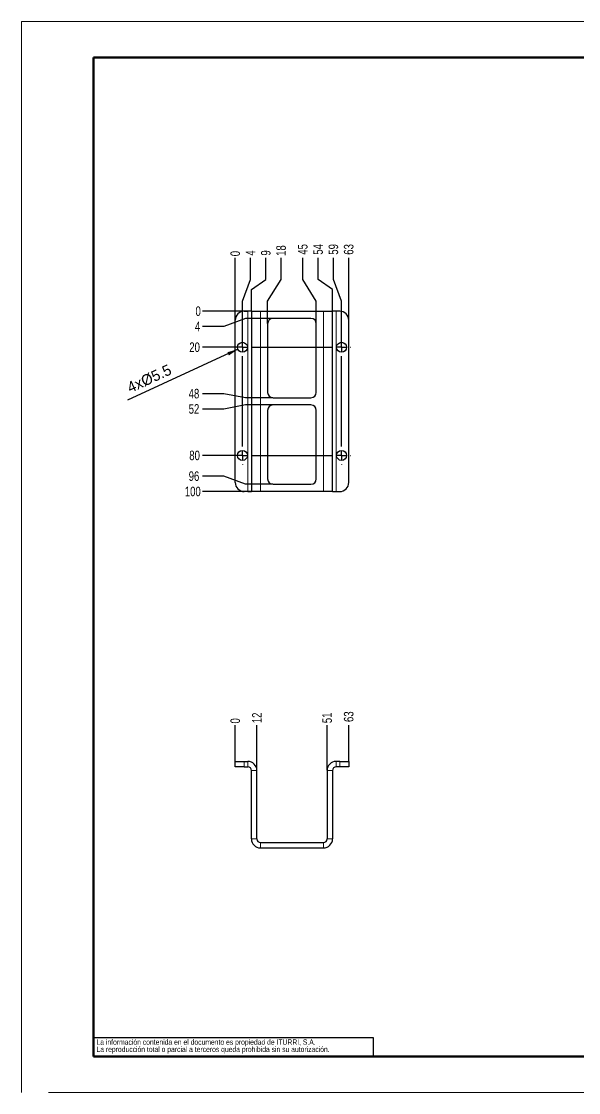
# Model space of a CAD drawing. Header units: millimetres. Extents: x 0 to 2826, y 0 to 1171.
# Drawn here: x 0 to 154.7, y 0 to 297 of the extents above; entities that cross this region are included whole.
import ezdxf

# ---------------------------------------------------------------- set-up
doc = ezdxf.new("R2010")
doc.units = ezdxf.units.MM
doc.header["$PDSIZE"] = -1
doc.layers.add('FORMATO', color=7, linetype='Continuous')
doc.layers.add('SLD-0', color=179, linetype='Continuous')
doc.styles.add('SLDTEXTSTYLE1', font='TXT', dxfattribs={"width": 0.75})
doc.dimstyles.new('SLDDIMSTYLE0', dxfattribs={"dimtxt": 2.645833, "dimasz": 3, "dimexe": 0, "dimexo": 0.0625, "dimgap": 0.661458, "dimtad": 0, "dimtih": 1, "dimtoh": 1, "dimdec": 0, "dimlfac": 2, "dimrnd": 1e-09, "dimdsep": 46, "dimtxsty": 'SLDTEXTSTYLE1', "dimblk1": 'NONE', "dimblk2": 'NONE', "dimsah": 1, "dimcen": 0.09, "dimadec": 0, "dimazin": 2, "dimtfac": 1, "dimtdec": 0, "dimtofl": 0, "dimtmove": 0, "dimatfit": 3, "dimldrblk": 'NONE', "dimfxl": 0, "dimfrac": 2, "dimtolj": 1, "dimtzin": 12, "dimarcsym": 0})
doc.dimstyles.new('SLDDIMSTYLE1', dxfattribs={"dimtxt": 2.645833, "dimasz": 3, "dimexe": 0, "dimexo": 0.0625, "dimgap": 0.661458, "dimtad": 0, "dimtih": 1, "dimtoh": 1, "dimdec": 1, "dimlfac": 2, "dimrnd": 1e-09, "dimzin": 12, "dimdsep": 46, "dimtxsty": 'SLDTEXTSTYLE1', "dimblk1": 'NONE', "dimblk2": 'NONE', "dimsah": 1, "dimcen": 0.09, "dimadec": 0, "dimazin": 3, "dimtfac": 1, "dimtdec": 1, "dimtofl": 0, "dimtmove": 0, "dimatfit": 3, "dimldrblk": 'NONE', "dimfxl": 0, "dimfrac": 2, "dimtolj": 1, "dimtzin": 12, "dimarcsym": 0})

# ---------------------------------------------------------------- blocks, each defined once
blk = doc.blocks.new('SW_NOTE_4')
at = {"layer": 'SLD-0', "color": 0, "char_height": 1.5, "attachment_point": 1, "style": 'SLDTEXTSTYLE1'}
for s, insert in [('La información contenida en el documento es propiedad de ITURRI, S.A.', (0, 1.93)), ('La reproducción total o parcial a terceros queda prohibida sin su autorización.', (0, -0.07))]:
    blk.add_mtext(s, dxfattribs=dict(at, insert=insert))
blk = doc.blocks.new('_D')
at = {"layer": 'Defpoints', "color": 0}
for p in [(59.35, 231.48), (59.35, 214.15), (59.35, 214.15)]:
    blk.add_point(p, dxfattribs=at)
at = {"layer": 'FORMATO', "color": 0, "lineweight": -2}
blk.add_line((59.35, 214.22), (59.35, 231.48), dxfattribs=at)
at = {"layer": 'FORMATO', "color": 0, "insert": (59.35, 232.63), "char_height": 2.646, "attachment_point": 5, "rotation": 90, "style": 'SLDTEXTSTYLE1'}
blk.add_mtext('\\A1;0', dxfattribs=at)
blk = doc.blocks.new('_NONE')
blk = doc.blocks.new('_D_1')
at = {"layer": 'Defpoints', "color": 0}
for p in [(63.6, 231.48), (59.35, 214.15), (61.35, 206.65)]:
    blk.add_point(p, dxfattribs=at)
at = {"layer": 'FORMATO', "color": 0, "lineweight": -2}
for p, q in [((63.6, 225.48), (63.6, 231.48)), ((61.35, 219.48), (63.6, 225.48)), ((61.35, 206.72), (61.35, 219.48))]:
    blk.add_line(p, q, dxfattribs=at)
at = {"layer": 'FORMATO', "color": 0, "insert": (63.6, 232.8), "char_height": 2.646, "attachment_point": 5, "rotation": 90, "style": 'SLDTEXTSTYLE1'}
blk.add_mtext('\\A1;4', dxfattribs=at)
blk = doc.blocks.new('_D_2')
at = {"layer": 'Defpoints', "color": 0}
for p in [(67.84, 231.48), (59.35, 214.15), (63.85, 216.65)]:
    blk.add_point(p, dxfattribs=at)
at = {"layer": 'FORMATO', "color": 0, "lineweight": -2}
for p, q in [((67.84, 225.48), (67.84, 231.48)), ((63.85, 222.65), (67.84, 225.48)), ((63.85, 216.72), (63.85, 222.65))]:
    blk.add_line(p, q, dxfattribs=at)
at = {"layer": 'FORMATO', "color": 0, "insert": (67.84, 232.8), "char_height": 2.646, "attachment_point": 5, "rotation": 90, "style": 'SLDTEXTSTYLE1'}
blk.add_mtext('\\A1;9', dxfattribs=at)
blk = doc.blocks.new('_D_4')
at = {"layer": 'Defpoints', "color": 0}
for p in [(78.11, 231.48), (59.35, 214.15), (81.85, 213.15)]:
    blk.add_point(p, dxfattribs=at)
at = {"layer": 'FORMATO', "color": 0, "lineweight": -2}
for p, q in [((78.11, 225.48), (78.11, 231.48)), ((81.85, 219.48), (78.11, 225.48)), ((81.85, 213.22), (81.85, 219.48))]:
    blk.add_line(p, q, dxfattribs=at)
at = {"layer": 'FORMATO', "color": 0, "insert": (78.11, 233.79), "char_height": 2.646, "attachment_point": 5, "rotation": 90, "style": 'SLDTEXTSTYLE1'}
blk.add_mtext('\\A1;45', dxfattribs=at)
blk = doc.blocks.new('_D_5')
at = {"layer": 'Defpoints', "color": 0}
for p in [(82.36, 231.48), (59.35, 214.15), (86.35, 216.65)]:
    blk.add_point(p, dxfattribs=at)
at = {"layer": 'FORMATO', "color": 0, "lineweight": -2}
for p, q in [((82.36, 225.48), (82.36, 231.48)), ((86.35, 222.65), (82.36, 225.48)), ((86.35, 216.72), (86.35, 222.65))]:
    blk.add_line(p, q, dxfattribs=at)
at = {"layer": 'FORMATO', "color": 0, "insert": (82.36, 233.79), "char_height": 2.646, "attachment_point": 5, "rotation": 90, "style": 'SLDTEXTSTYLE1'}
blk.add_mtext('\\A1;54', dxfattribs=at)
blk = doc.blocks.new('_D_6')
at = {"layer": 'Defpoints', "color": 0}
for p in [(86.61, 231.48), (59.35, 214.15), (88.85, 206.65)]:
    blk.add_point(p, dxfattribs=at)
at = {"layer": 'FORMATO', "color": 0, "lineweight": -2}
for p, q in [((86.61, 225.48), (86.61, 231.48)), ((88.85, 219.48), (86.61, 225.48)), ((88.85, 206.72), (88.85, 219.48))]:
    blk.add_line(p, q, dxfattribs=at)
at = {"layer": 'FORMATO', "color": 0, "insert": (86.61, 233.79), "char_height": 2.646, "attachment_point": 5, "rotation": 90, "style": 'SLDTEXTSTYLE1'}
blk.add_mtext('\\A1;59', dxfattribs=at)
blk = doc.blocks.new('_D_7')
at = {"layer": 'Defpoints', "color": 0}
for p in [(90.85, 231.48), (59.35, 214.15), (90.85, 214.15)]:
    blk.add_point(p, dxfattribs=at)
at = {"layer": 'FORMATO', "color": 0, "lineweight": -2}
blk.add_line((90.85, 214.22), (90.85, 231.48), dxfattribs=at)
at = {"layer": 'FORMATO', "color": 0, "insert": (90.85, 233.79), "char_height": 2.646, "attachment_point": 5, "rotation": 90, "style": 'SLDTEXTSTYLE1'}
blk.add_mtext('\\A1;63', dxfattribs=at)
blk = doc.blocks.new('_D_8')
at = {"layer": 'Defpoints', "color": 0}
for p in [(50.22, 216.65), (63.85, 216.65), (63.85, 216.65)]:
    blk.add_point(p, dxfattribs=at)
at = {"layer": 'FORMATO', "color": 0, "lineweight": -2}
blk.add_line((63.79, 216.65), (50.22, 216.65), dxfattribs=at)
at = {"layer": 'FORMATO', "color": 0, "insert": (49.06, 216.65), "char_height": 2.646, "attachment_point": 5, "style": 'SLDTEXTSTYLE1'}
blk.add_mtext('\\A1;0', dxfattribs=at)
blk = doc.blocks.new('_D_9')
at = {"layer": 'Defpoints', "color": 0}
for p in [(63.85, 216.65), (69.85, 214.65), (50.22, 212.41)]:
    blk.add_point(p, dxfattribs=at)
at = {"layer": 'FORMATO', "color": 0, "lineweight": -2}
for p, q in [((62.22, 214.65), (56.22, 212.41)), ((69.79, 214.65), (62.22, 214.65)), ((56.22, 212.41), (50.22, 212.41))]:
    blk.add_line(p, q, dxfattribs=at)
at = {"layer": 'FORMATO', "color": 0, "insert": (48.89, 212.41), "char_height": 2.646, "attachment_point": 5, "style": 'SLDTEXTSTYLE1'}
blk.add_mtext('\\A1;4', dxfattribs=at)
blk = doc.blocks.new('_D_10')
at = {"layer": 'Defpoints', "color": 0}
for p in [(63.85, 216.65), (50.22, 206.65), (61.35, 206.65)]:
    blk.add_point(p, dxfattribs=at)
at = {"layer": 'FORMATO', "color": 0, "lineweight": -2}
blk.add_line((61.29, 206.65), (50.22, 206.65), dxfattribs=at)
at = {"layer": 'FORMATO', "color": 0, "insert": (48.07, 206.65), "char_height": 2.646, "attachment_point": 5, "style": 'SLDTEXTSTYLE1'}
blk.add_mtext('\\A1;20', dxfattribs=at)
blk = doc.blocks.new('_D_11')
at = {"layer": 'Defpoints', "color": 0}
for p in [(63.85, 216.65), (50.22, 193.78), (69.85, 192.65)]:
    blk.add_point(p, dxfattribs=at)
at = {"layer": 'FORMATO', "color": 0, "lineweight": -2}
for p, q in [((56.22, 193.78), (50.22, 193.78)), ((62.22, 192.65), (56.22, 193.78)), ((69.79, 192.65), (62.22, 192.65))]:
    blk.add_line(p, q, dxfattribs=at)
at = {"layer": 'FORMATO', "color": 0, "insert": (47.9, 193.78), "char_height": 2.646, "attachment_point": 5, "style": 'SLDTEXTSTYLE1'}
blk.add_mtext('\\A1;48', dxfattribs=at)
blk = doc.blocks.new('_D_12')
at = {"layer": 'Defpoints', "color": 0}
for p in [(63.85, 216.65), (69.85, 190.65), (50.22, 189.53)]:
    blk.add_point(p, dxfattribs=at)
at = {"layer": 'FORMATO', "color": 0, "lineweight": -2}
for p, q in [((62.22, 190.65), (56.22, 189.53)), ((69.79, 190.65), (62.22, 190.65)), ((56.22, 189.53), (50.22, 189.53))]:
    blk.add_line(p, q, dxfattribs=at)
at = {"layer": 'FORMATO', "color": 0, "insert": (47.9, 189.53), "char_height": 2.646, "attachment_point": 5, "style": 'SLDTEXTSTYLE1'}
blk.add_mtext('\\A1;52', dxfattribs=at)
blk = doc.blocks.new('_D_13')
at = {"layer": 'Defpoints', "color": 0}
for p in [(63.85, 216.65), (50.22, 176.65), (61.35, 176.65)]:
    blk.add_point(p, dxfattribs=at)
at = {"layer": 'FORMATO', "color": 0, "lineweight": -2}
blk.add_line((61.29, 176.65), (50.22, 176.65), dxfattribs=at)
at = {"layer": 'FORMATO', "color": 0, "insert": (48.07, 176.65), "char_height": 2.646, "attachment_point": 5, "style": 'SLDTEXTSTYLE1'}
blk.add_mtext('\\A1;80', dxfattribs=at)
blk = doc.blocks.new('_D_14')
at = {"layer": 'Defpoints', "color": 0}
for p in [(63.85, 216.65), (50.22, 170.9), (69.85, 168.65)]:
    blk.add_point(p, dxfattribs=at)
at = {"layer": 'FORMATO', "color": 0, "lineweight": -2}
for p, q in [((56.22, 170.9), (50.22, 170.9)), ((62.22, 168.65), (56.22, 170.9)), ((69.79, 168.65), (62.22, 168.65))]:
    blk.add_line(p, q, dxfattribs=at)
at = {"layer": 'FORMATO', "color": 0, "insert": (47.9, 170.9), "char_height": 2.646, "attachment_point": 5, "style": 'SLDTEXTSTYLE1'}
blk.add_mtext('\\A1;96', dxfattribs=at)
blk = doc.blocks.new('_D_15')
at = {"layer": 'Defpoints', "color": 0}
for p in [(63.85, 216.65), (50.22, 166.65), (63.85, 166.65)]:
    blk.add_point(p, dxfattribs=at)
at = {"layer": 'FORMATO', "color": 0, "lineweight": -2}
blk.add_line((63.79, 166.65), (50.22, 166.65), dxfattribs=at)
at = {"layer": 'FORMATO', "color": 0, "insert": (47.57, 166.65), "char_height": 2.646, "attachment_point": 5, "style": 'SLDTEXTSTYLE1'}
blk.add_mtext('\\A1;100', dxfattribs=at)
blk = doc.blocks.new('SW_CENTERMARKSYMBOL_0')
at = {"color": 0, "linetype": 'Continuous', "lineweight": 18}
for p, q in [((-2.5, 0), (-2.625, 0)), ((0, 0), (-1.25, 0)), ((0, 2.5), (0, 2.625)), ((0, 0), (0, 1.25)), ((0, 0), (0, -1.25)), ((0, 0), (1.25, 0)), ((2.5, 0), (2.625, 0)), ((0, -2.5), (0, -2.625))]:
    blk.add_line(p, q, dxfattribs=at)
blk = doc.blocks.new('SW_CENTERMARKSYMBOL_1')
at = {"layer": 'FORMATO', "color": 0}
for p, q in [((-2.5, 0), (-2.625, 0)), ((0, 0), (-1.25, 0)), ((0, 2.5), (0, 2.625)), ((0, 0), (0, 1.25)), ((0, 0), (0, -1.25)), ((0, 0), (1.25, 0)), ((2.5, 0), (25, 0)), ((27.5, 0), (26.25, 0)), ((27.5, 2.5), (27.5, 2.625)), ((27.5, 0), (27.5, 1.25)), ((27.5, 0), (27.5, -1.25)), ((27.5, 0), (28.75, 0)), ((30, 0), (30.125, 0)), ((0, -27.5), (0, -2.5)), ((27.5, -27.5), (27.5, -2.5)), ((0, -30), (0, -28.75)), ((27.5, -30), (27.5, -28.75)), ((-2.5, -30), (-2.625, -30)), ((0, -30), (-1.25, -30)), ((0, -30), (0, -31.25)), ((0, -30), (1.25, -30)), ((0, -32.5), (0, -32.625)), ((2.5, -30), (25, -30)), ((27.5, -30), (26.25, -30)), ((27.5, -30), (27.5, -31.25)), ((27.5, -30), (28.75, -30)), ((27.5, -32.5), (27.5, -32.625)), ((30, -30), (30.125, -30))]:
    blk.add_line(p, q, dxfattribs=at)
blk = doc.blocks.new('_D_29')
at = {"layer": 'Defpoints', "color": 0}
for p in [(59.35, 101.91), (59.35, 91.83), (59.35, 91.83)]:
    blk.add_point(p, dxfattribs=at)
at = {"layer": 'FORMATO', "color": 0, "lineweight": -2}
blk.add_line((59.35, 91.89), (59.35, 101.91), dxfattribs=at)
at = {"layer": 'FORMATO', "color": 0, "insert": (59.35, 103.06), "char_height": 2.646, "attachment_point": 5, "rotation": 90, "style": 'SLDTEXTSTYLE1'}
blk.add_mtext('\\A1;0', dxfattribs=at)
blk = doc.blocks.new('_D_30')
at = {"layer": 'Defpoints', "color": 0}
for p in [(65.35, 101.91), (59.35, 91.83), (65.35, 89.33)]:
    blk.add_point(p, dxfattribs=at)
at = {"layer": 'FORMATO', "color": 0, "lineweight": -2}
blk.add_line((65.35, 89.39), (65.35, 101.91), dxfattribs=at)
at = {"layer": 'FORMATO', "color": 0, "insert": (65.35, 103.89), "char_height": 2.646, "attachment_point": 5, "rotation": 90, "style": 'SLDTEXTSTYLE1'}
blk.add_mtext('\\A1;12', dxfattribs=at)
blk = doc.blocks.new('_D_31')
at = {"layer": 'Defpoints', "color": 0}
for p in [(84.85, 101.91), (59.35, 91.83), (84.85, 89.33)]:
    blk.add_point(p, dxfattribs=at)
at = {"layer": 'FORMATO', "color": 0, "lineweight": -2}
blk.add_line((84.85, 89.39), (84.85, 101.91), dxfattribs=at)
at = {"layer": 'FORMATO', "color": 0, "insert": (84.85, 103.89), "char_height": 2.646, "attachment_point": 5, "rotation": 90, "style": 'SLDTEXTSTYLE1'}
blk.add_mtext('\\A1;51', dxfattribs=at)
blk = doc.blocks.new('_D_32')
at = {"layer": 'Defpoints', "color": 0}
for p in [(90.85, 101.91), (59.35, 91.83), (90.85, 91.83)]:
    blk.add_point(p, dxfattribs=at)
at = {"layer": 'FORMATO', "color": 0, "lineweight": -2}
blk.add_line((90.85, 91.89), (90.85, 101.91), dxfattribs=at)
at = {"layer": 'FORMATO', "color": 0, "insert": (90.85, 104.22), "char_height": 2.646, "attachment_point": 5, "rotation": 90, "style": 'SLDTEXTSTYLE1'}
blk.add_mtext('\\A1;63', dxfattribs=at)

msp = doc.modelspace()

# ---------------------------------------------------------------- linework, layer by layer
at = {"color": 7, "linetype": 'Continuous', "lineweight": 18}
for p, q in [((0, 297), (420, 297)), ((0, 297), (0, -0.001)), ((7.531, 0), (420, 0))]:
    msp.add_line(p, q, dxfattribs=at)
at = {"color": 7, "linetype": 'Continuous', "lineweight": 50}
for p, q in [((410, 287), (20, 287)), ((20, 10), (20, 287)), ((20, 10), (410, 10))]:
    msp.add_line(p, q, dxfattribs=at)
at = {"color": 7, "linetype": 'Continuous', "lineweight": 25}
for p, q in [((59.351, 169.155), (59.351, 214.155)), ((61.851, 216.655), (62.851, 216.655)), ((63.851, 216.655), (62.851, 216.655)), ((63.851, 216.655), (63.851, 166.655)), ((63.851, 216.655), (66.351, 216.655)), ((66.351, 216.655), (83.851, 216.655)), ((80.351, 214.655), (69.851, 214.655)), ((83.851, 216.655), (86.351, 216.655)), ((86.351, 166.655), (86.351, 216.655)), ((87.351, 216.655), (86.351, 216.655)), ((88.351, 216.655), (87.351, 216.655)), ((90.851, 169.155), (90.851, 214.155)), ((68.351, 213.155), (68.351, 194.155)), ((81.851, 194.155), (81.851, 213.155)), ((69.851, 192.655), (80.351, 192.655)), ((80.351, 190.655), (69.851, 190.655)), ((68.351, 189.155), (68.351, 170.155)), ((81.851, 170.155), (81.851, 189.155)), ((62.851, 166.655), (61.851, 166.655)), ((62.851, 166.655), (63.851, 166.655)), ((66.351, 166.655), (63.851, 166.655)), ((83.851, 166.655), (66.351, 166.655)), ((69.851, 168.655), (80.351, 168.655)), ((86.351, 166.655), (83.851, 166.655)), ((86.351, 166.655), (87.351, 166.655)), ((87.351, 166.655), (88.351, 166.655)), ((59.351, 90.326), (59.351, 91.826)), ((59.351, 91.826), (61.851, 91.826)), ((61.851, 90.326), (59.351, 90.326)), ((61.851, 91.826), (62.851, 91.826)), ((61.851, 90.326), (62.851, 90.326)), ((63.851, 70.326), (63.851, 89.326)), ((65.351, 70.326), (65.351, 89.326)), ((84.851, 89.326), (84.851, 70.326)), ((86.351, 89.326), (86.351, 70.326)), ((88.351, 91.826), (87.351, 91.826)), ((88.351, 90.326), (87.351, 90.326)), ((88.351, 91.826), (90.851, 91.826)), ((90.851, 90.326), (88.351, 90.326)), ((90.851, 91.826), (90.851, 90.326)), ((66.351, 69.326), (83.851, 69.326)), ((66.351, 67.826), (83.851, 67.826))]:
    msp.add_line(p, q, dxfattribs=at)
at = {"color": 8, "linetype": 'Continuous', "lineweight": 18}
for p, q in [((62.851, 216.655), (62.851, 166.655)), ((66.351, 216.655), (66.351, 166.655)), ((83.851, 166.655), (83.851, 216.655)), ((87.351, 166.655), (87.351, 216.655)), ((61.851, 91.826), (61.851, 90.326)), ((62.851, 90.326), (62.851, 91.826)), ((63.851, 89.326), (65.351, 89.326)), ((86.351, 89.326), (84.851, 89.326)), ((87.351, 90.326), (87.351, 91.826)), ((88.351, 90.326), (88.351, 91.826)), ((65.351, 70.326), (63.851, 70.326)), ((66.351, 69.326), (66.351, 67.826)), ((83.851, 69.326), (83.851, 67.826)), ((84.851, 70.326), (86.351, 70.326))]:
    msp.add_line(p, q, dxfattribs=at)
at = {"color": 7, "linetype": 'Continuous', "lineweight": 25}
for centre in [(61.351, 206.655), (88.851, 206.655), (61.351, 176.655), (88.851, 176.655)]:
    msp.add_circle(centre, 1.375, dxfattribs=at)
for centre, radius, start, end in [((61.851, 214.155), 2.5, 90, 180), ((69.851, 213.155), 1.5, 90, 180), ((80.351, 213.155), 1.5, 0, 90), ((88.351, 214.155), 2.5, 0, 90), ((69.851, 194.155), 1.5, 180, 270), ((80.351, 194.155), 1.5, 270, 0), ((69.851, 189.155), 1.5, 90, 180), ((80.351, 189.155), 1.5, 0, 90), ((69.851, 170.155), 1.5, 180, 270), ((80.351, 170.155), 1.5, 270, 0), ((61.851, 169.155), 2.5, 180, 270), ((88.351, 169.155), 2.5, 270, 0), ((62.851, 89.326), 2.5, 0, 90), ((62.851, 89.326), 1, 0, 90), ((87.351, 89.326), 2.5, 90, 180), ((87.351, 89.326), 1, 90, 180), ((66.351, 70.326), 2.5, 180, 270), ((66.351, 70.326), 1, 180, 270), ((83.851, 70.326), 2.5, 270, 0), ((83.851, 70.326), 1, 270, 0)]:
    msp.add_arc(centre, radius, start, end, dxfattribs=at)
at = {"layer": 'FORMATO', "color": 52}
msp.add_line((60.102, 206.08), (29.403, 191.956), dxfattribs=at)
msp.add_solid([(60.102, 206.08), (57.168, 205.28), (57.585, 204.372)], dxfattribs=at)
at = {"layer": 'SLD-0'}
for p, q in [((20.002, 15.245), (97.629, 15.245)), ((97.629, 15.245), (97.629, 10))]:
    msp.add_line(p, q, dxfattribs=at)

# ---------------------------------------------------------------- block references
at = {"color": 7, "linetype": 'Continuous', "lineweight": 18}
msp.add_blockref('SW_CENTERMARKSYMBOL_0', (61.351, 176.655), dxfattribs=at)
at = {"layer": 'FORMATO', "color": 52}
msp.add_blockref('SW_CENTERMARKSYMBOL_1', (61.351, 206.655), dxfattribs=at)
at = {"layer": 'SLD-0'}
msp.add_blockref('SW_NOTE_4', (20.838, 12.819), dxfattribs=at)

# ---------------------------------------------------------------- texts
at = {"insert": (28.968, 196.662), "char_height": 3, "attachment_point": 1, "rotation": 24.65099}
msp.add_mtext_dynamic_manual_height_columns('4x%%C5.5', width=24.45744, gutter_width=17.639, heights=[0], dxfattribs=at)

# ---------------------------------------------------------------- dimensions: what is measured, and where the dimension line sits
at = {"layer": 'FORMATO', "color": 52}
for feature_location, offset, dtype, origin, dimstyle, picture, middle in [((81.851, 213.155), (-3.738, 18.322), 1, (59.351, 214.155), 'SLDDIMSTYLE1', '_D_4', (78.113, 233.792)), ((86.351, 216.655), (-3.992, 14.822), 1, (59.351, 214.155), 'SLDDIMSTYLE1', '_D_5', (82.359, 233.792)), ((88.851, 206.655), (-2.246, 24.822), 1, (59.351, 214.155), 'SLDDIMSTYLE1', '_D_6', (86.605, 233.792)), ((90.851, 214.155), (0, 17.322), 1, (59.351, 214.155), 'SLDDIMSTYLE1', '_D_7', (90.851, 233.792)), ((59.351055542, 214.154593562), (0, 17.322497358), 1, (59.351055542, 214.154593562), 'SLDDIMSTYLE0', '_D', (59.351055542, 232.634643003)), ((61.351, 206.655), (2.246, 24.822), 1, (59.351, 214.155), 'SLDDIMSTYLE1', '_D_1', (63.597, 232.8)), ((63.851, 216.655), (3.992, 14.822), 1, (59.351, 214.155), 'SLDDIMSTYLE1', '_D_2', (67.843, 232.8)), ((63.851055542, 216.654593562), (-13.634155058, 0), 0, (63.851055542, 216.654593562), 'SLDDIMSTYLE0', '_D_8', (49.059348401, 216.654593562)), ((63.851, 166.655), (-13.634, 0), 0, (63.851, 216.655), 'SLDDIMSTYLE1', '_D_15', (47.571, 166.655)), ((69.851, 192.655), (-19.634, 1.123), 0, (63.851, 216.655), 'SLDDIMSTYLE1', '_D_11', (47.902, 193.778)), ((69.851, 190.655), (-19.634, -1.123), 0, (63.851, 216.655), 'SLDDIMSTYLE1', '_D_12', (47.902, 189.532)), ((69.851, 168.655), (-19.634, 2.246), 0, (63.851, 216.655), 'SLDDIMSTYLE1', '_D_14', (47.902, 170.901)), ((61.351, 206.655), (-11.134, 0), 0, (63.851, 216.655), 'SLDDIMSTYLE1', '_D_10', (48.067, 206.655)), ((61.351, 176.655), (-11.134, 0), 0, (63.851, 216.655), 'SLDDIMSTYLE1', '_D_13', (48.067, 176.655)), ((69.851, 214.655), (-19.634, -2.246), 0, (63.851, 216.655), 'SLDDIMSTYLE1', '_D_9', (48.894, 212.409)), ((59.351055542, 91.825691605), (0, 10.080932917), 1, (59.351055542, 91.825691605), 'SLDDIMSTYLE0', '_D_29', (59.351055542, 103.064176605)), ((90.851, 91.826), (0, 10.081), 1, (59.351, 91.826), 'SLDDIMSTYLE1', '_D_32', (90.851, 104.222)), ((65.351, 89.326), (0, 12.581), 1, (59.351, 91.826), 'SLDDIMSTYLE1', '_D_30', (65.351, 103.891)), ((84.851, 89.326), (0, 12.581), 1, (59.351, 91.826), 'SLDDIMSTYLE1', '_D_31', (84.851, 103.891))]:
    dim = msp.add_ordinate_dim(feature_location=feature_location, offset=offset, dtype=dtype, origin=origin, dimstyle=dimstyle, dxfattribs=at)
    dim.commit()
    dim.dimension.update_dxf_attribs({"geometry": picture, "text_midpoint": middle})
msp.add_ordinate_dim(feature_location=(68.351, 213.155), offset=(3.738, 18.322), dtype=1, origin=(59.351, 214.155), dimstyle='SLDDIMSTYLE1', dxfattribs=at).render()

doc.saveas('drawing.dxf')
